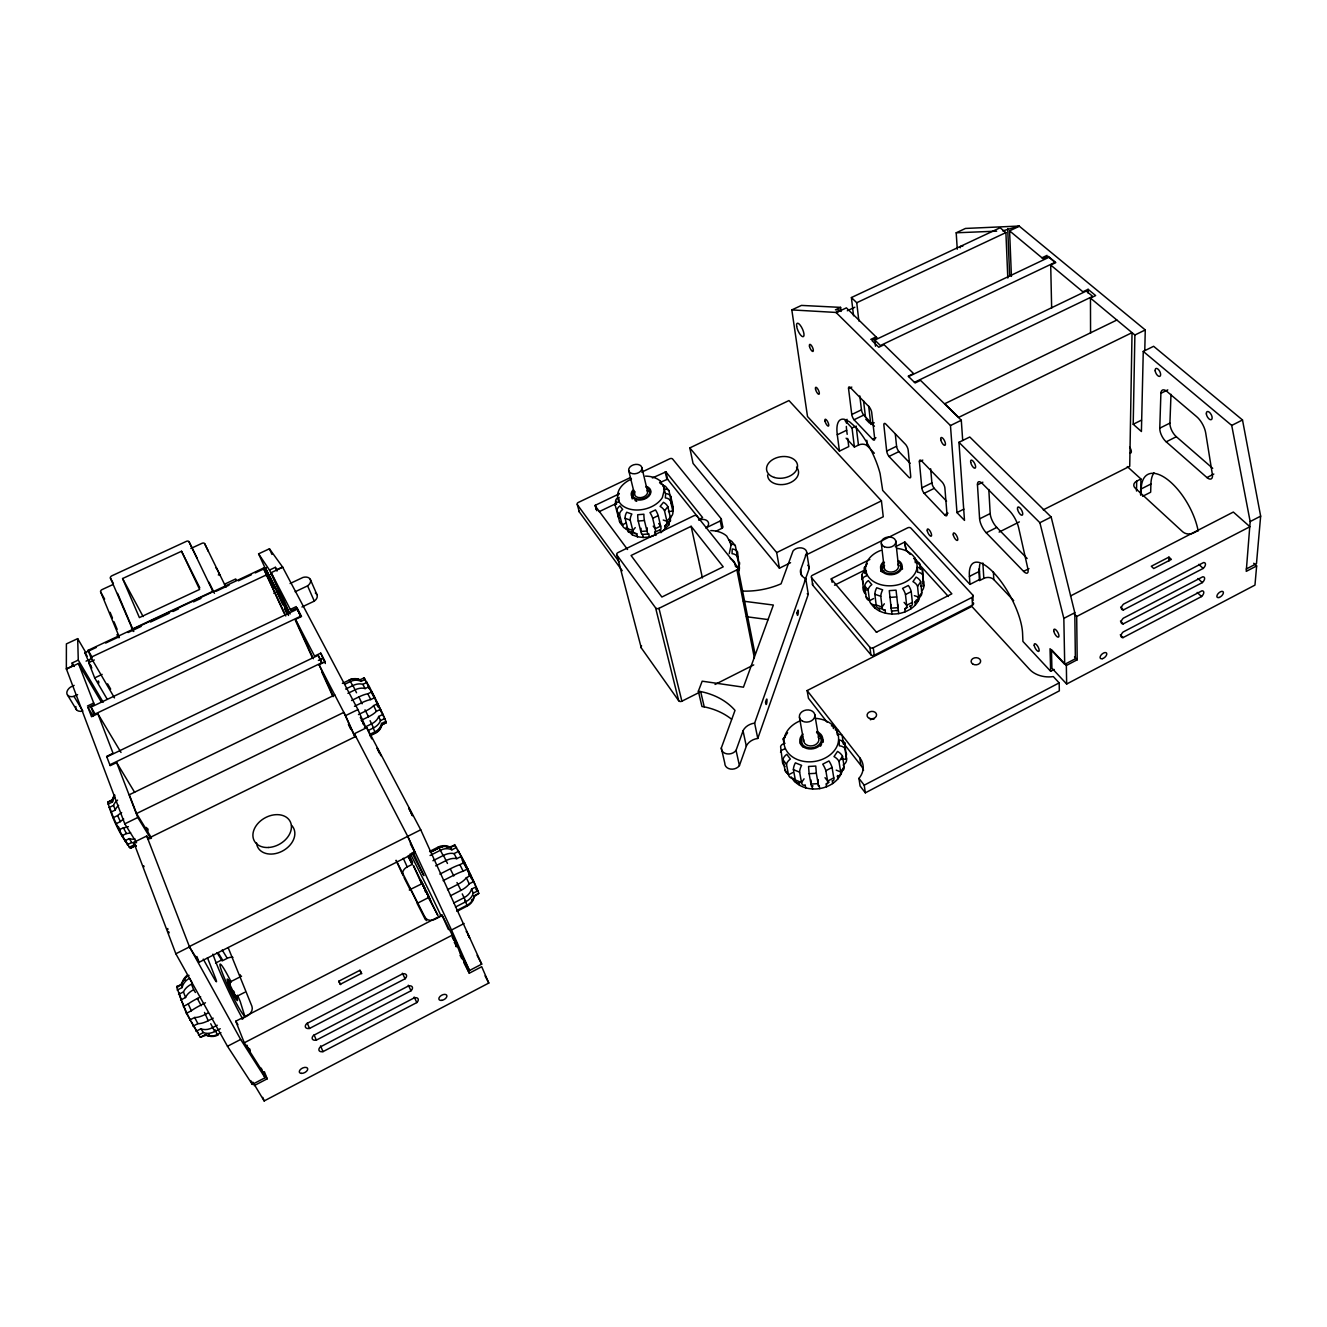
<?xml version="1.0" encoding="UTF-8"?>
<svg xmlns="http://www.w3.org/2000/svg" width="1327" height="1327" viewBox="0 0 1327 1327"><rect width="100%" height="100%" fill="white"/><g stroke="black" fill="none" stroke-linecap="round" stroke-linejoin="round"><path stroke-width="1.5" d="M136.581 842.745L124.788 823.835L66.35 668.825L66.4 643.894L77.679 638.635L86.039 652.95M785.103 766.508A12.673 7.68 1.1 0 1 782.548 762.693L780.608 746.67A6.834 4.18 1.2 0 1 785.053 743.286M596.088 509.452L595.242 505.322L619.261 493.81M1246.252 569.018L1256.47 563.676L1260.65 516.137L1242.503 419.979L1153.627 346.297L1143.26 351.406L1141.419 431.507L1133.208 424.258L1134.884 335.018L1090.462 298.094L1095.654 295.573L1088.09 289.319L1082.898 291.807L1050.702 265.035L1055.811 262.613L1048.313 256.41L1043.221 258.831L1009.582 230.848L1019.368 226.254M1136.493 491.023L1136.692 481.154L1140.938 478.997L1127.286 466.573M1140.573 494.822L1140.938 478.997M1141.071 495.071L1141.22 488.933L1150.907 484.007A46.146 21.016 60.8 0 1 1153.959 472.76M1144.786 350.245L1145.267 329.942L1019.119 226.054L965.475 228.443L956.203 232.789L957.265 249.194M1150.907 484.007L1150.675 492.217L1142.63 496.298M736.303 567.293L739.338 567.06L737.265 556.494A6.22 4.246 2 0 0 732.056 553.691L732.222 548.996A6.204 4.263 1.9 0 1 737.414 551.8L739.338 567.06A11.479 7.813 2.1 0 1 738.509 571.191M737.265 556.494L737.414 551.8M1213.823 474.038L1206.94 477.554L1166.201 441.825A10.749 5.043 61.9 0 1 1159.765 428.19L1160.893 393.306L1167.777 389.889M241.564 976.158L228.907 982.61L235.758 996.925L235.111 994.47M1212.712 468.331L1176.336 436.716A10.732 5.109 61.9 0 1 1169.916 423.097L1170.995 394.335M1168.788 561.172L1168.954 557.124L1151.305 566.247L1153.71 568.537L1171.376 559.397L1168.954 557.124M656.202 534.997L655.405 535.378L654.675 532.326A11.08 2.355 64.2 0 0 655.19 528.76L652.702 518.293A6.005 1.294 64.3 0 0 649.965 512.587L655.488 509.916A6.005 1.31 64.3 0 1 658.225 515.622L660.68 526.106A11.08 2.389 64.2 0 1 660.149 529.672L660.863 532.741L668.708 525.177L670.865 516.385M668.46 511.542L672.822 511.194L670.45 500.694A5.971 4.213 3.9 0 0 665.341 497.924L665.656 493.528A5.971 4.213 3.9 0 1 670.732 496.298L673.104 506.798L672.822 511.194A11.047 7.746 4 0 1 669.87 517.712L670.583 520.781M670.45 500.694L670.732 496.298M647.194 527.798L646.946 530.999A11.08 1.758 85.5 0 0 648.687 533.952L649.417 537.004L653.415 535.926M641.057 528.295L640.808 531.48A11.08 1.791 85.4 0 0 642.567 534.433L643.313 537.485L649.417 537.004M1143.26 351.406L1231.721 425.42L1250.167 521.561L1246.235 571.373L1256.652 565.932L1253.7 563.262M1256.652 565.932L1254.96 585.107L1066.659 684.019L1051.913 668.178L1051.432 649.633L1066.344 665.49L1066.659 684.019M619.029 498.836L618.764 501.755A5.955 4.18 5.2 0 0 615.214 505.222L619.493 521.295A11.014 7.597 -37.2 0 0 621.899 524.58M615.214 505.222L615.628 500.843A5.938 4.18 5.2 0 1 619.178 497.376M898.329 610.453L896.057 590.167L889.272 590.648L891.495 611.1L898.329 610.453L898.678 613.605C888.808 615.114 877.263 612.692 871.292 603.984M742.556 591.079A64.824 46.18 -10.6 0 0 781.072 583.814L793.015 551.02A7.415 5.325 -9.2 0 1 801.309 547.902A7.415 5.325 -9.2 0 1 806.75 552.646L800.546 570.129A12.789 9.256 -8.7 0 0 805.771 578.655L808.292 594.33L757.783 738.442A13.535 10.649 -10.8 0 0 746.487 745.724L739.421 765.579A7.945 6.287 -12 0 1 730.447 769.063A7.945 6.287 -12 0 1 724.807 763.224L721.307 748.013L735.009 710.393A70.431 55.004 -14.3 0 0 700.656 691.566L698.35 691.218L702.182 681.182L743.452 687.187L773.359 605.046L743.286 601.164M200.344 1037.266L205.237 1034.745A13.867 13.088 -51.8 0 0 217.23 1034.529L218.258 1034.944A13.817 13.038 -51.8 0 1 206.315 1035.16L200.344 1037.266L186.394 1013.314L176.673 987.222L181.899 983.572A13.768 12.988 -48.7 0 1 187.654 974.963M898.678 613.605C908.132 611.913 918.184 605.925 919.943 595.773M791.108 776.892C802.702 796.615 838.282 791.124 842.894 768.549M804.544 581.657L809.254 568.371L806.75 552.646M757.783 738.442L754.632 723.115L805.771 578.655M739.421 765.579L736.054 750.352L743.203 730.431A13.652 10.682 -10.9 0 1 754.632 723.115M729.269 553.624L731.277 544.236L726.715 536.075A24.848 17.699 -12 0 0 710.808 530.568M837.669 779.281L837.685 775.499M836.192 770.124L840.654 771.916L838.996 761.499A6.967 3.367 34.5 0 0 834.003 756.589L837.536 751.414A6.95 3.384 34.5 0 1 842.512 756.324L844.138 766.757L840.654 771.916A12.839 6.171 34.5 0 1 837.188 776.229M838.996 761.499L842.512 756.324M804.062 778.833L801.525 782.532L795.354 779.977L793.397 769.627A6.884 2.637 -68.3 0 1 795.387 762.843L801.608 765.364A6.9 2.621 -68.3 0 0 799.617 772.165L801.525 782.532A12.723 4.794 -68.3 0 0 805.174 784.904L805.721 787.939M915.348 605.145L915.033 601.994L916.592 599.738M914.386 595.657L918.632 597.117L917.554 586.335A6.486 3.699 34 0 0 912.959 581.641L916.111 577.112A6.486 3.699 34 0 1 920.722 581.79L921.767 592.605L918.632 597.117A11.976 6.768 34 0 1 915.033 601.994M917.554 586.335L920.722 581.79M884.346 603.785L882.057 607.036L876.152 604.946L874.825 594.231A6.419 2.422 -70.5 0 1 876.732 587.778L882.671 589.835A6.436 2.405 -70.5 0 0 880.763 596.287L882.057 607.036A11.877 4.412 -70.5 0 0 885.092 610.105L885.474 613.24M784.174 744.298L783.179 739.106L786.745 734.047M865.204 566.612L867.327 563.66M663.251 520.035L666.934 521.312L664.512 510.829A5.988 3.201 39.3 0 0 660.083 506.416L663.45 502.319A5.988 3.201 39.3 0 1 667.863 506.715L670.268 517.215L666.934 521.312A11.064 5.855 39.3 0 1 664.694 526.189L665.408 529.257M664.694 526.189L668.012 522.108A11.047 5.872 39.3 0 0 670.268 517.215M664.512 510.829L667.863 506.715M635.235 527.615L632.83 530.535L627.721 528.727L625.083 518.293A5.988 2.969 -70.7 0 1 626.726 512.255L631.868 514.047A6.005 2.953 -70.7 0 0 630.209 520.101L632.83 530.535A11.08 5.424 -70.6 0 0 636.761 533.736L637.524 536.788L643.313 537.485M113.392 797.792A12.457 11.661 -34.9 0 0 112.812 799.584L107.769 802.172C112.248 818.577 119.878 834.948 130.394 848.301L133.861 846.261M167.766 928.535L167.882 929.68M1059.162 682.891L1059.344 690.853L865.337 792.833L864.225 785.186L1059.162 682.891L1053.323 676.588A23.372 17.45 -0.1 0 1 1029.57 669.355L971.828 606.439L807.131 690.571L808.458 698.284L827.185 722.27M252.793 1082.036L264.156 1100.946L488.8 983.042L481.718 966.703L469.294 973.205L463.704 962.34M825.012 777.688L827.617 781.105L825.858 770.705A6.967 1.626 62.1 0 0 822.74 764.186L828.96 760.952A6.967 1.642 62.1 0 1 832.079 767.47L833.787 777.871L827.617 781.105A12.839 2.969 62.1 0 1 826.058 783.776L826.572 786.811M826.937 783.312L829.126 782.167M465.86 965.426L459.424 950.961L469.509 970.518L481.701 964.148L420.725 829.79L366.75 727.627L354.375 733.715L356.051 737.447M148.856 839.493L146.716 836.01L133.728 842.396L175.844 953.781L227.481 1046.273L252.296 1084.408L265.068 1077.74L261.27 1068.185M254.203 1085.619L267.208 1078.818L264.372 1071.702M323.008 1051.631L416.827 1002.565A5.424 3.069 -28.2 0 0 418.105 998.883A5.424 3.069 -28.2 0 0 414.455 997.755L320.288 1046.937A5.524 3.085 -26.5 0 0 319.127 1050.602A5.524 3.085 -26.5 0 0 323.008 1051.631L320.553 1045.908M979.84 564.141A47.075 16.77 61.7 0 0 979.475 571.307L980.006 579.285L969.971 584.394L969.407 576.416A47.125 16.505 61.7 0 1 994.205 573.231A47.125 16.505 61.7 0 1 1022.586 633.427L1022.918 641.422L1050.652 671.28L1054.136 669.455M1050.652 671.28L1050.039 648.737L1064.702 664.329L1075.368 658.756L1074.804 612.709L1051.166 517.016L969.772 436.998L958.957 442.306L964.497 520.4L956.966 512.587L950.464 425.552L836.01 312.442L791.821 309.904L807.513 416.529L839.46 451.097L848.766 446.585L847.704 438.408M1066.344 665.49L1077.192 659.801L1076.695 616.474L1073.908 613.605M1123.057 637.607L1201.549 596.536A4.976 2.554 -43.1 0 0 1203.771 592.605A4.976 2.554 -43.1 0 0 1201.88 590.847L1123.14 632A4.976 2.621 -42 0 0 1120.983 635.915A4.976 2.621 -42 0 0 1123.057 637.607L1120.27 634.804M1123.471 609.906L1203.191 568.437A5.059 2.621 -43.5 0 0 1205.463 564.406A5.059 2.621 -43.5 0 0 1203.539 562.565L1123.554 604.117A5.059 2.687 -42.4 0 0 1121.365 608.131A5.059 2.687 -42.4 0 0 1123.471 609.906L1120.635 607.086M825.858 770.705L832.079 767.47M316.324 1040.136L411.022 990.771A5.474 3.118 -28.1 0 0 412.299 987.039A5.474 3.118 -28.1 0 0 408.6 985.895L313.554 1035.375A5.573 3.152 -26.3 0 0 312.392 1039.074A5.573 3.152 -26.3 0 0 316.324 1040.136L314.084 1034.878M1123.256 623.872L1202.362 582.586A5.009 2.588 -43.3 0 0 1204.617 578.622A5.009 2.588 -43.3 0 0 1202.693 576.814L1123.339 618.183A5.026 2.654 -42.2 0 0 1121.182 622.131A5.026 2.654 -42.2 0 0 1123.256 623.872L1120.452 621.053M1076.695 616.474L1249.918 526.719L1233.33 512.056L1070.507 595.972M792.882 772.53L788.503 774.802L784.987 770.058L782.98 759.707A6.834 3.948 -36.5 0 1 786.811 754.333L790.345 759.077A6.851 3.948 -36.5 0 0 786.513 764.452L788.503 774.802A12.656 7.249 -36.5 0 0 794.027 778.601L794.608 781.636M309.523 1028.442L405.1 978.779A5.507 3.168 -28 0 0 406.394 974.997A5.507 3.168 -28 0 0 402.662 973.802L306.719 1023.598A5.623 3.201 -26.2 0 0 305.558 1027.363A5.623 3.201 -26.2 0 0 309.523 1028.442L307.283 1023.183M359.965 970.286L361.408 973.388L340.193 984.335L338.783 981.217L359.965 970.286L361.757 973.703M469.509 970.518L451.512 930.011L464.085 923.509M227.481 1046.273L240.668 1039.456L265.068 1077.74M1250.167 521.561L1260.65 516.137M244.268 1042.79L452.325 935.104L441.957 915.049L235.775 1021.209L244.268 1042.79L267.208 1078.818M1064.702 664.329L1063.839 618.382L1074.804 612.709M453.701 903.023L464.218 897.599A13.071 10.4 -25.7 0 0 471.566 889.123L476.227 886.735L464.566 862.301L455.028 845.183L449.737 846.925A12.971 12.739 -40.5 0 0 438.242 847.057L429.583 851.453M195.948 1031.328L200.891 1028.79A13.9 10.583 -36.1 0 0 212.27 1027.778L217.263 1025.224M455.46 907.054L465.943 901.647A13.038 10.384 -25.7 0 0 473.275 893.171L477.902 890.799L476.227 886.735M198.469 1035.11L203.396 1032.572A13.867 10.583 -36.2 0 0 214.742 1031.56L220.265 1028.724M456.787 910.504L467.237 905.114A13.054 12.839 -50.9 0 0 474.187 895.742L478.798 893.353L477.902 890.799M456.919 911.35L467.336 905.993A13.005 12.806 -51.2 0 0 474.253 896.637L478.798 893.353M241.547 1018.887L246.938 1016.117A8.377 6.453 -35.3 0 0 251.898 1006.248L228.144 947.561M440.166 916.609L435.007 919.263A7.995 6.37 -27.4 0 1 424.988 917.239L396.076 860.278L402.297 873.979M220.896 1032.638L217.23 1034.529L215.024 1029.702M1197.75 530.767L1193.404 533.006A7.547 5.208 1.7 0 1 1182.805 531.878L1135.182 488.104A7.299 4.976 -0.1 0 1 1136.692 481.154M186.394 1013.314L191.353 1010.776A13.867 1.709 -26.4 0 1 200.443 1005.335L205.453 1002.781M447.498 889.671L458.064 884.246A13.104 5.026 -26.3 0 0 466.324 877.728L471.002 875.339M189.695 1020.032L194.638 1017.494A13.9 5.142 -29.7 0 0 204.972 1014.558L208.306 1012.849M417.955 902.99L428.986 897.334L422.285 883.566L409.28 889.969M235.758 996.925L244.798 992.281M450.4 895.808L460.95 890.384A13.088 5.059 -26.3 0 0 469.211 883.848L473.872 881.46M192.962 1026.186L197.905 1023.648A13.884 5.175 -29.7 0 0 208.223 1020.728L213.216 1018.157M435.654 865.867L446.204 860.493A13.088 7.945 -29.3 0 1 456.787 858.685L461.448 856.313M180.605 1000.044L185.548 997.522A13.834 8.144 -23.8 0 1 193.609 989.726L191.486 984.153A13.784 8.144 -23.8 0 0 183.458 991.933L178.515 994.454M811.56 577.693L869.915 647.311A2.438 1.841 -6.4 0 0 873.266 647.758L971.978 597.432A2.438 1.775 -3.5 0 0 972.674 594.944L910.936 528.163A2.322 1.642 -5.9 0 0 907.734 527.798L812.389 575.304A2.339 1.692 -8.7 0 0 811.56 577.693L812.738 585.19L870.894 654.808A2.438 1.841 -6.4 0 0 874.228 655.256L972.525 605.062A2.422 1.775 -3.4 0 0 973.371 602.79M982.859 482.199L977.468 484.869L979.608 518.857A10.981 4.014 62.5 0 0 986.21 532.757L1023.598 571.39L1028.989 568.636M439.867 874.128L450.434 868.737A13.088 1.725 -27.4 0 1 459.905 864.69L464.566 862.301M200.659 996.809L197.325 998.518A13.867 1.758 -26.4 0 0 188.235 1003.958L183.292 1006.48M443.118 880.664L453.701 875.256A13.104 1.675 -27.4 0 1 463.156 871.176L467.817 868.803M905.097 611.863L904.765 608.711L907.618 607.268M909.642 606.24L910.455 605.825A11.91 3.732 62.5 0 0 912.362 602.392L911.251 591.61A6.453 2.04 62.5 0 0 908.332 585.489L902.559 588.408A6.469 2.024 62.6 0 1 905.478 594.529L906.64 605.294A11.926 3.699 62.5 0 1 904.765 608.711M969.407 576.416L979.475 571.307M431.54 851.635L438.457 848.119L438.242 847.057M430.412 852.316L439.121 847.887A13.005 11.943 -36.4 0 1 450.417 847.538L455.028 845.183M215.571 963.087L222.355 959.637L218.142 952.769M232.955 957.414A8.012 6.071 -33.9 0 0 227.282 958.31L222.14 960.914L217.031 952.637M402.628 874.211A7.663 5.988 -26.7 0 1 407.223 866.913L412.166 864.408L408.252 855.749M430.064 855.5L440.547 850.176A13.054 11.976 -36.5 0 1 451.893 849.811L456.521 847.455M176.673 987.222L181.567 984.734A13.685 12.275 -23.7 0 1 189.048 975.395M1013.695 600.633L993.823 579.6A7.216 5.242 -3.1 0 0 983.821 578.406L979.475 580.629L978.729 569.067M177.188 990.075L182.098 987.57A13.734 12.325 -23.8 0 1 189.612 978.215L191.917 982.577M432.95 860.742L443.483 855.401A13.054 7.945 -29.3 0 1 454.066 853.609L458.711 851.254M1231.721 425.42L1242.503 419.979M958.957 442.306L1039.887 522.722L1051.166 517.016M905.478 594.529L911.251 591.61M412.581 853.875L409.313 855.533L412.548 862.716L408.816 855.484M420.725 829.79L189.23 946.615L199.116 962.257L415.052 852.813L407.721 836.358L354.375 733.715M912.362 602.392L906.64 605.294L904.085 602.392M1166.201 441.825L1176.336 436.716M986.21 532.757L996.776 527.433L1027.148 558.501M999.115 532.094L1019.352 521.893M1043.271 509.85L1129.725 466.275L1132.031 332.662L958.691 417.375L944.741 403.74L1116.853 320.039M869.052 600.451A11.877 7.182 -40.1 0 0 869.633 600.633L873.581 598.577M175.844 953.781L189.496 946.897L146.716 836.01M754.914 653.431L737.895 567.293L697.023 516.186A2.438 1.709 -12.3 0 0 693.756 515.821L618 552.579A2.455 1.742 -14.6 0 0 616.906 555.084L641.273 647.891L678.694 700.722A2.405 1.841 -13.7 0 0 681.896 701.203L700.308 691.898M715.054 684.45L753.736 664.91M1159.765 428.19L1169.916 423.097M979.608 518.857L990.191 513.549L988.814 489.53M944.625 514.843A4.794 1.675 63 0 0 946.781 515.573L946.897 515.34A4.794 1.675 63 0 0 946.997 514.262L944.89 488.104A4.893 1.742 63.2 0 0 944.542 486.412L944.326 485.782A4.893 1.742 63.2 0 0 942.336 482.298L921.286 460.618A4.827 1.692 63.6 0 0 919.395 461.779L921.801 487.872A4.844 1.675 63.3 0 0 924.156 493.345L944.625 514.843L948.025 513.151M1133.208 424.258L1141.485 420.128M956.966 512.587L963.866 509.137M869.832 559.496L831.1 578.854L876.434 632.199L951.841 593.832L904.914 541.963L895.327 546.757M834.517 585.207L865.337 569.781M924.156 493.345L934.225 488.369L946.566 501.208M805.389 555.333L883.251 516.75L881.427 500.86L788.968 400.555L689.808 447.912L693.059 463.405L779.43 568.205L790.56 562.698M616.906 555.084L655.604 607.882A2.538 1.841 -13.8 0 0 658.972 608.33L736.9 569.864A2.521 1.808 -11.2 0 0 737.895 567.293M779.43 568.205L776.693 552.579L881.427 500.86M921.801 487.872L931.886 482.895L930.658 468.813M364.444 727.345L371.726 723.779A11.96 8.675 -23.9 0 0 378.676 716.48L382.972 714.374L364.029 677.782L364.461 679.324M127.243 844.735L131.755 842.529A12.557 8.841 -31.3 0 0 134.923 843.109M368.077 730.58L373.534 727.893A11.926 8.675 -24 0 0 380.467 720.611L384.747 718.504L382.972 714.374M129.167 847.289L133.662 845.083A12.524 11.744 -37.1 0 0 136.266 845.996M369.669 734.445L375.077 731.791A11.91 11.495 -21.1 0 0 381.579 723.464L385.842 721.374L384.747 718.504M147.596 838.697L355.785 736.435M381.562 724.708L386.207 722.767L385.842 721.374M130.394 848.301L134.89 846.095A12.474 11.711 -37.2 0 0 135.719 846.477M370.084 735.822L375.475 733.151A11.86 11.462 -21.2 0 0 381.944 724.857L386.207 722.767M919.395 461.779L922.796 460.104M371.394 734.677L374.977 732.919A11.86 11.18 -32.7 0 0 376.569 731.99M886.685 451.097L883.865 425.104A4.711 1.626 64.1 0 1 885.59 423.86L905.661 444.528A4.777 1.659 63.8 0 1 908.182 450.201L910.72 476.277A4.678 1.609 63.6 0 1 908.547 476.974L888.99 456.455A4.727 1.609 63.9 0 1 886.685 451.097L896.571 446.27L895.327 434.261M354.873 736.369L345.534 715.635L357.942 709.58L282.551 566.977L269.431 548.781L258.599 553.84L273.229 585.771M124.788 823.835L137.776 817.498L150.747 838.664M118.866 829.989L123.394 827.766A12.623 3.517 -27.6 0 0 128.371 826.621M358.472 714.556L365.788 710.973A11.976 3.45 -25.4 0 0 373.633 705.582L377.946 703.476M1134.884 335.018L1145.267 329.942M950.464 425.552L961.295 420.244L920.523 380.368L915.116 382.972L908.199 376.188L913.59 373.584L884.081 344.721L878.773 347.243L871.939 340.525L877.213 338.02L846.394 307.864L836.226 312.658M888.99 456.455L898.877 451.628L910.106 463.289M121.902 835.778L126.447 833.555A12.606 3.55 -27.6 0 0 130.593 832.709M361.209 720.329L368.508 716.762A11.96 3.483 -25.4 0 0 376.354 711.355L380.65 709.248M124.755 840.82L129.283 838.598A12.59 8.858 -31.2 0 0 135.105 838.996M110.755 812.24L115.283 810.034A12.59 8.294 -21.5 0 1 118.617 805.356M347.923 693.324L355.221 689.775A11.96 8.128 -28 0 1 365.141 688.597L369.437 686.507M351.572 700.49L358.887 696.924A11.96 2.737 -26.5 0 1 367.828 693.789L372.124 691.699M707.274 527.267L720.262 520.947A2.239 1.576 -11.6 0 0 721.158 518.708L672.64 459.042A2.156 1.46 -12.7 0 0 669.787 458.76L641.77 472.13M113.077 817.78L117.622 815.574A12.606 2.787 -24.8 0 1 121.669 812.572M354.475 706.312L361.79 702.746A11.976 2.687 -26.5 0 1 370.731 699.594L375.027 697.488M115.847 823.835L120.392 821.629A12.623 2.754 -24.9 0 1 123.726 819.074M334.786 694.95L129.316 794.757L136.565 813.534L343.842 712.367L354.856 736.784M716.232 531.082L721.772 528.378A2.223 1.576 -11.5 0 0 722.668 526.139L721.158 518.708M874.211 422.782L870.794 424.441L868.687 406.178M342.383 683.405L349.615 679.905A11.877 11.263 -31.5 0 1 360.081 679.839L361.143 681.381L365.406 679.291M654.675 532.326L660.149 529.672M345.186 684.068L350.627 681.431A11.91 11.296 -31.6 0 1 361.143 681.381M107.769 802.172L112.281 799.982A12.49 11.528 -16.3 0 1 114.653 795.039M349.714 681.448L349.233 679.905A11.86 11.396 -19.2 0 1 359.783 679.855L364.344 677.765M108.001 804.162L112.513 801.972A12.524 11.561 -16.4 0 1 114.902 796.996M345.667 689.061L352.949 685.528A11.926 8.128 -27.9 0 1 362.852 684.35L367.148 682.277M698.616 519.802L702.58 517.547L665.938 471.865L652.353 477.952M109.013 807.579L113.541 805.389A12.557 8.294 -21.5 0 1 117.572 800.131M691.135 526.305L631.071 555.499L661.874 597.034L723.215 566.828L691.135 526.305L702.414 577.942M846.112 438.192L854.406 447.05L858.469 445.076A6.585 4.479 -7.6 0 1 867.46 445.955L874.36 453.253M872.668 439.32A4.562 1.526 64.1 0 0 874.543 439.834L874.642 439.585A4.562 1.526 64.1 0 0 874.675 438.507L871.723 412.564A4.661 1.592 64.4 0 0 871.341 410.922L871.126 410.325A4.661 1.592 64.4 0 0 869.251 407.007L850.126 387.335A4.611 1.543 64.7 0 0 848.55 388.662L851.768 414.505A4.628 1.526 64.4 0 0 854.041 419.763L872.668 439.32L875.936 437.728M626.095 523.004L622.197 524.895L619.493 521.295M851.768 414.505L861.455 409.827L859.796 395.894M854.041 419.763L863.711 415.086L874.427 426.216M652.702 518.293L658.225 515.622M839.46 451.097L837.287 434.775L846.659 430.23A42.812 14.116 64 0 1 846.344 426.415M854.406 447.05L852.034 428.007L854.77 426.68M333.459 696.526L319.061 664.727L325.231 661.742L320.719 653.133L314.565 656.085L295.473 619.377L301.511 616.491L297.049 607.998L291.044 610.851L271.172 572.65L282.684 567.243M106.84 756.904L318.181 655.306L321.997 662.604L109.842 764.8M319.757 659.353L322.992 658.209L318.397 660.415M908.597 376.569L1086.282 291.061L1092.685 296.369L914.452 382.325M134.657 792.352L116.643 762.577L110.174 765.696L106.624 756.373L113.06 753.272L97.833 713.727L91.53 716.729L88.03 707.54L94.3 704.571L78.475 663.467L66.466 669.107M848.55 388.662L851.818 387.086M599.14 511.675L615.612 503.779M659.552 482.696L667.564 479.213L700.308 520.151M630.574 477.488L578.307 502.452A2.173 1.493 -15.4 0 0 577.295 504.608L579.302 511.907L622.214 570.726M290.298 609.441L296.303 606.588M87.449 706.014L93.719 703.045M91.032 707.109L297.298 609.176L300.93 616.11L93.902 714.59L91.032 707.109L95.279 714.175M301.959 606.986L314.3 601.131A7.299 4.96 -23 0 0 315.312 593.02M1041.977 257.786L1047.069 255.381M870.794 339.397L876.069 336.892M874.825 340.077L1048.977 257.289L1055.081 262.331L880.398 345.534L874.825 340.077L875.488 346.214M74.163 685.379L70.497 687.121A7.746 5.059 -28.8 0 0 67.03 694.187A7.746 5.059 -28.8 0 0 73.947 696.343L77.596 694.618M295.141 591.759L307.582 585.87A7.365 4.96 -22.9 0 0 310.269 579.302A7.365 4.96 -22.9 0 0 303.037 577.411L290.099 583.515M107.238 699.279L94.681 677.898L88.71 662.604L94.317 659.967M1002.731 230.915L1019.119 226.054M836.01 312.442L841.202 310.319M1005.899 232.59L1000.11 227.763L851.403 297.547L856.744 302.722L1005.899 232.59L1007.807 278.006M847.323 310.767L854.804 307.25M94.681 677.898L102.146 674.381M273.843 593.335L277.575 591.577L288.506 615.463M224.462 584.228L235.708 578.954L236.372 580.314M114.487 697.902L90.85 657.346L88.08 650.313L263.41 568.122L285.769 615.977M85.094 652.702L96.307 647.443M105.662 643.064L118.75 636.927M128.089 632.531L141.176 626.41M150.532 622.015L169.226 613.256M172.958 611.498L178.564 608.877M193.526 601.861L200.991 598.361M215.953 591.344L229.04 585.207M238.379 580.828L251.466 574.691M255.215 572.932L266.428 567.674M258.599 553.84L269.481 570.079L275.319 567.326L277.061 569.897M72.338 666.336L72.189 662.953L78.276 660.1L77.679 638.635M276.912 569.631L282.551 566.977M66.35 668.825L72.239 666.054M90.85 657.346L266.81 574.707M86.089 661.145L91.663 658.524M266.428 576.416L270.144 574.674M841.102 311.43L840.605 307.383L835.446 309.805L840.986 310.103M791.821 309.904L801.458 305.409L840.605 307.383M181.534 551.252L199.597 589.437L139.401 617.602L122.582 578.539L181.534 551.252L199.796 587.811M113.243 584.411L102.146 589.553A2.322 1.476 -26.4 0 0 100.62 591.892L119.38 637.209M190.872 548.466L201.969 543.324A2.272 1.46 -24.1 0 1 204.657 543.672L225.955 587.231M876.882 631.967L876.119 631.834M883.682 570.726L881.31 571.124L883.649 570.411M638.221 521.03L644.408 520.532L646.946 530.999L640.808 531.48L638.221 521.03A6.005 0.979 85.4 0 1 637.723 514.727L643.894 514.229A6.005 0.962 85.4 0 0 644.408 520.532M642.567 534.433L648.687 533.952M866.647 590.051L863.495 590.283L861.953 574.674A6.419 4.329 -1.7 0 1 865.751 571.273M920.59 586.152L923.791 585.92L922.464 570.212A6.469 4.346 -3 0 0 917.339 567.342L917.604 572.236A6.486 4.346 -2.9 0 1 922.746 575.122L923.791 585.92A11.976 7.979 -2.7 0 1 921.502 591.212M889.787 597.415L896.588 596.934M841.451 759.376L846.543 759.077L844.818 742.954A6.884 4.213 0.1 0 0 839.228 740.118L839.327 745.807A6.9 4.197 0.1 0 1 844.934 748.627L846.543 759.077A12.739 7.713 0.3 0 1 843.126 765.082M816.337 773.293L815.773 766.061L808.558 766.475L809.122 773.691L816.337 773.293L818.145 783.66A12.789 1.012 86.2 0 0 819.174 785.634L819.704 788.669M809.122 773.691L810.979 784.058A12.789 1.062 86.2 0 0 812.041 786.032L813.069 785.966M818.145 785.7L819.174 785.634M956.203 232.789L996.66 231.163M746.371 616.707L768.233 619.593M731.542 719.201A69.784 54.888 -14.2 0 0 704.239 706.86L701.95 706.511L698.35 691.218M874.825 594.231L880.763 596.287M625.083 518.293L630.209 520.101M880.05 608.33L882.156 609.06M884.246 609.806L885.092 610.105M627.721 528.727A11.064 5.441 -70.6 0 0 631.669 531.928L636.761 533.736M625.73 528.594L632.432 534.98L637.524 536.788M205.237 1034.745L206.166 1035.093M793.397 769.627L799.617 772.165M795.354 779.977A12.689 4.827 -68.3 0 0 799.036 782.383L799.916 782.731M201.24 1005.717L197.325 998.518L198.121 998.916M228.907 982.61L230.284 984.385M177.022 986.044L178.2 986.641M898.528 560.624L900.369 562.067A10.848 7.846 -6.2 0 1 898.014 572.7A10.848 7.846 -6.2 0 1 883.434 572.634A10.848 7.846 -6.2 0 1 883.284 562.018M133.662 845.083L134.89 846.095M1198.795 564.357L1203.191 568.437M1197.999 578.506L1202.362 582.586M1197.219 592.439L1201.549 596.536M906.026 549.909L904.632 542.129L906.026 549.909L910.123 554.421M865.718 419.15L869.533 423.114M665.889 471.831L667.597 479.263M1074.472 656.931L1077.192 659.801M845.05 420.642L852.034 428.007M969.971 584.394L882.687 490.409L880.1 473.623A42.862 13.9 64 0 0 855.334 426.929L849.662 421.886L844.702 419.398A42.862 13.9 64 0 0 837.287 434.775M880.796 550.406A25.926 18.727 -6.2 0 0 873.747 581.641A25.926 18.727 -6.2 0 0 915.63 572.252C918.782 565.965 916.642 558.285 911.251 553.956A25.926 18.727 -6.2 0 0 897.185 548.399M920.241 569.366L919.711 563.958L916.111 560.011A6.419 3.865 -41.1 0 0 913.639 558.551M916.957 561.918L948.357 596.47M868.14 589.901A6.436 3.898 -40.2 0 1 871.839 584.626L868.339 580.612A6.419 3.915 -40.2 0 0 864.657 585.87L868.14 589.901L869.517 600.617A11.893 7.166 -40.1 0 0 874.377 604.863L874.758 607.998M864.657 585.87L866.05 596.586L869.517 600.617M689.808 447.912L776.693 552.579M737.513 558.302A11.429 7.448 -38.4 0 0 737.43 556.378L735.357 545.795L732.305 542.03A6.171 4.047 -38.6 0 0 729.137 540.57M428.986 897.334L422.152 883.4M671.412 503.762A11.014 7.547 -38.1 0 0 671.329 501.191L668.957 490.691L666.154 487.175A5.938 4.097 -38.4 0 0 663.002 485.682M645.453 476.128A23.919 16.438 -13.7 0 1 660.481 481.187L664.578 488.8L662.355 497.608A23.919 16.438 -13.7 0 1 624.221 506.831A23.919 16.438 -13.7 0 1 631.503 479.03M807.131 690.571L859.763 757.75L860.891 765.43A23.388 18.678 -7.1 0 1 863.545 770.274M814.745 718.305A27.552 21.647 -8.5 0 1 832.908 725.405C838.631 730.845 840.29 739.62 836.79 746.719A27.552 21.647 -8.5 0 1 792.053 756.606A27.552 21.647 -8.5 0 1 800.811 720.578M842.164 741.445L860.891 765.43M859.763 757.75A23.488 18.694 -7.1 0 1 858.951 778.368L864.225 785.186M658.69 523.518L660.68 526.106L655.19 528.76L653.216 526.172M865.337 792.833L860.078 786.015L858.951 778.368M619.527 514.478L616.823 510.878A5.971 4.13 -37.2 0 1 619.958 505.886L622.662 509.468A5.971 4.13 -37.2 0 0 619.527 514.478L622.197 524.895A11.047 7.597 -37.2 0 0 627.638 529.141L628.417 532.193M196.147 1030.134L197.955 1032.522M626.294 527.333L627.638 529.141M595.11 505.786L627.538 549.494M782.98 759.707L786.513 764.452M577.295 504.608L619.095 561.769M831.365 579.153L832.162 582.354M85.625 653.564L84.779 652.552L89.373 663.168M148.077 830.768L146.152 827.385M462.26 860.344L464.599 864.375M349.615 679.905L352.567 685.528M200.891 1028.79L203.396 1032.572M365.008 709.796L368.508 716.762L367.745 715.568M214.742 1031.56L210.728 1023.731M193.609 989.726L195.417 992.496M450.417 847.538L451.893 849.811M235.775 1021.209L237.948 1024.676M369.669 688.282L368.458 686.59L369.022 688.547M439.121 847.887L442.604 854.538M133.728 842.396L135.901 845.863M129.283 838.598L131.755 842.529M456.986 882.521L460.95 890.384M90.219 664.661L90.916 665.806M136.565 813.534L151.51 837.967M250.057 1051.316L248 1047.434M67.577 695.132L76.518 709.796M222.206 950.016L227.282 958.31M73.947 696.343L82.855 711.023A7.68 5.059 -29 0 1 75.855 706.511M88.03 707.54L93.338 716.348M97.833 713.727L121.022 752.459M72.189 662.953L74.279 666.469M78.276 660.1L103.191 702.232M78.475 663.467L101.399 702.149M88.71 662.604L91.828 667.945M377.349 705.3L378.195 706.511L377.731 705.218M88.08 650.313L92.193 657.363M107.587 683.82L110.672 689.111M463.737 863.213L464.334 864.242M468.813 874.51L469.41 875.538M98.812 683.073L97.899 681.431M412.15 815.359C414.107 818.261 406.891 803.764 409.081 809.138M86.321 654.709L87.167 656.202M118.982 637.806L117.141 634.522L117.721 635.932M203.263 959.122L214.244 978.696A9.123 0.829 64.5 0 0 215.521 978.298L207.443 957.712M461.033 857.043L469.974 874.51M468.929 936.729L469.609 937.824L467.535 933.246M100.62 591.892L104.634 599.107M189.496 946.897L240.668 1039.456M197.209 558.319L189.031 541.748A2.306 1.476 -24.3 0 0 186.311 541.383L111.966 575.752A2.339 1.476 -26 0 0 110.423 578.108L133.397 631.304M110.423 578.108L113.409 583.565M372.091 693.474L372.92 695.016M377.25 705.45L378.095 706.976M338.783 981.217L340.624 984.617M362.852 684.35L365.141 688.597M454.066 853.609L456.787 858.685M122.582 578.539L143.134 616.574M360.297 717.36L361.176 719.018M352.949 685.528L356.532 692.777M443.483 855.401L447.464 863.446M370.084 720.694L373.534 727.893M462.26 893.9L465.943 901.647M363.067 723.514L363.897 724.99L362.735 722.236M194.638 1017.494L197.905 1023.648M208.223 1020.728L204.524 1012.435M477.073 955.291L481.701 964.148M452.739 937.625L452.258 936.746L452.59 937.575M428.555 896.986L430.628 900.768L426.398 891.379M123.394 827.766L126.447 833.555M485.052 975.859L488.8 983.042M465.097 865.635L465.943 867.277M373.468 696.327L374.214 697.753M319.061 664.727L345.534 715.635M410.358 843.74L415.052 852.813M428.057 895.924C436.749 912.279 413.775 865.353 422.334 884.313M277.575 591.577L270.177 577.295L282.8 604.847M411.917 852.813L423.877 875.654L413.178 852.365M411.718 814.546L410.64 812.406M459.971 955.108L461.829 958.724M408.368 857.043L412.166 864.408M466.44 931.106L466.971 932.135M467.95 934.855L468.481 935.867M372.34 693.225L374.032 696.526M348.537 724.044L351.025 729.17M350.942 729.452L348.454 724.36M453.934 940.296L453.104 938.637M454.249 942.236L455.294 944.31M455.758 945.819L456.256 946.798M404.022 877.545L410.524 890.367M417.026 903.189L425.386 919.677M465.727 866.564L468.116 871.375M428.074 897.019L437.844 915.381L413.327 865.42L421.82 884.263M459.905 864.69L463.156 871.176M367.828 693.789L370.731 699.594M464.931 900.502L467.336 905.993M358.887 696.924L362.105 703.808M373.036 727.66L375.475 733.151M425.32 889.256L421.107 881.161L423.512 886.718M426.979 893.801L424.076 887.896M424.939 890.649L425.718 892.242M209.019 582.254L214.46 593.302M453.287 938.703L454.083 940.362M379.555 752.791L377.084 748.08L379.306 753.039M361.69 720.063L362.238 721.158M361.541 720.461L362.072 721.556M204.657 543.672L208.223 551.004A2.256 1.46 -24.1 0 0 207.626 550.489M414.157 997.041L416.827 1002.565M402.413 973.222L405.1 978.779M408.334 985.231L411.022 990.771M455.825 945.405L456.322 946.433M278.62 594.579C283.696 605.61 273.296 583.449 278.371 594.496M189.031 541.748L212.171 589.918A2.372 1.559 -24.7 0 1 210.694 592.323L134.226 628.169A2.422 1.576 -26.6 0 1 131.439 627.737M409.545 810.133L410.076 811.261M466.341 931.554L466.855 932.616M88.992 659.751L89.871 661.592M376.055 701.253L376.553 702.315M373.633 705.582L376.354 711.355M467.734 870.877L468.531 872.585M466.324 877.728L469.211 883.848M407.721 836.358L451.512 930.011M417.093 902.493L409.877 887.962L410.574 889.654M377.498 703.642L381.214 712.035M380.069 753.885L380.899 755.693M263.41 568.122L284.094 613.157M284.476 608.529L286.997 614.036M424.988 917.239L426.564 920.656M117.622 815.574L120.392 821.629M295.307 620.24L312.359 657.744M403.275 858.27L407.223 866.913M271.172 572.65L290.066 614.086M269.481 570.079L289.22 613.323M98.397 681L98.828 681.929M188.235 1003.958L191.353 1010.776M377.498 704.355L378.626 706.893M321.798 672.092L332.878 696.542M295.473 619.377L313.371 658.739M297.298 609.176L300.648 616.624M318.181 655.306L321.582 662.853M269.431 548.781L271.969 554.437M275.319 567.326L277.028 571.091M469.177 873.647L470.073 875.638M297.049 607.998L300.433 615.512M320.719 653.133L325.347 663.517M168.662 931.67L169.192 932.848M452.325 935.104L469.294 973.205M441.957 915.049L448.476 929.613M366.75 727.627L371.709 738.857M357.942 709.58L366.269 728.473M307.582 585.87L314.3 601.131M471.583 878.01L472.843 880.896M310.253 579.285L316.921 594.562M233.718 991.136L234.481 992.911M378.676 716.48L380.467 720.611M117.589 593.385L133.728 631.486M249.476 1048.546L250.289 1050.553M247.004 1045.195L247.469 1046.273M469.194 874.078L469.692 875.239M147.529 828.363L147.944 829.342M471.566 889.123L473.275 893.171M110.108 612.328L112.463 618M114.022 621.766L117.158 629.33M143.664 865.702L144.079 866.73M262.763 1097.379L264.156 1100.946M250.786 1080.576L252.296 1084.408M196.877 956.485L199.116 962.257M116.643 762.577L137.776 817.498M113.541 805.389L115.283 810.034M183.458 991.933L185.548 997.522M470.737 877.197L471.102 878.225M240.552 976.407L240.087 974.615M595.359 505.255L596.818 510.729M381.579 723.464L381.944 724.857M615.628 500.843L616.524 504.31M1039.887 522.722L1063.839 618.382M631.669 531.928L632.432 534.98M655.604 607.882L678.694 700.722M658.972 608.33L681.896 701.203M632.315 497.127L632.299 497.575M628.666 470.355L634.505 494.208M641.92 467.784A6.751 4.578 -13.7 0 1 632.531 473.673A6.751 4.578 -13.7 0 1 631.436 465.794A6.751 4.578 -13.7 0 1 641.92 467.784L647.593 491.687M700.656 691.566L704.239 706.86M660.481 481.187L661.211 484.322M668.012 522.108L668.708 525.177M663.284 484.703L665.242 493.312M665.209 471.798L666.884 479.18M743.037 730.829L746.305 746.122M881.277 570.809L881.46 571.655M720.262 520.947L721.772 528.378M736.9 569.864L754.383 657.976M735.473 566.43L734.776 562.913A6.22 3.317 37.7 0 0 730.232 558.368M729.767 539.857L730.713 544.617A6.187 4.047 -38.6 0 1 735.357 545.795M799.036 782.383L799.584 785.402M181.567 984.734L182.098 987.57M800.795 743.966L800.894 744.646M812.041 786.032L812.588 789.051M799.451 717.393L803.714 741.212M814.795 714.59L818.825 738.476M832.195 780.558L832.692 783.593M800.645 569.764L801.591 575.636M840.671 771.087L841.152 774.139M832.908 725.405L833.406 728.54M450.55 869.45L453.801 875.969M836.557 730.066L837.287 734.776M843.508 744.364L842.164 735.639A6.834 3.915 -37.4 0 0 837.835 734.611M454.348 844.586L454.498 845.664M861.953 574.674L863.114 583.615M869.915 647.311L870.894 654.808M846.659 430.23L847.19 434.327M864.822 573.446L864.142 568.089A6.386 3.616 35 0 1 865.702 566.397M873.266 647.758L874.228 655.256M112.281 799.982L112.513 801.972M879.602 611.166L879.204 608.031A11.86 4.429 -70.5 0 1 876.152 604.946M856.131 426.033L858.469 445.076M851.403 297.547L853.56 315.793M863.562 400.903L865.486 417.126M866.796 440.232L867.46 445.955M891.628 610.934L891.976 614.069M881.344 543.556L884.23 568.155M856.744 302.722L858.851 320.985M895.725 540.852L898.412 565.501M910.455 605.825L910.786 608.977M914.85 557.904L915.331 562.764M918.151 597.482L918.466 600.633M474.187 895.742L474.253 896.637M961.295 420.244L962.705 440.514M972.674 594.944L973.073 600.667M971.978 597.432L972.525 605.062M982.859 562.98L983.821 578.406M993.376 571.887L993.823 579.6M922.464 570.212L922.746 575.122M897.633 604.15L897.782 607.7L891.031 608.164L890.898 604.614M1009.582 230.848L1011.423 276.398M1007.707 228.592L1009.665 276.116M866.299 571.124L866.448 576.001A6.436 4.329 -1.7 0 0 862.102 579.551M863.396 587.032L863.495 590.283A11.91 7.945 -1.8 0 0 865.702 594.214M1050.702 265.035L1051.648 308.146M844.818 742.954L844.934 748.627M818.112 779.546L818.145 783.66L810.979 784.058L810.963 779.944M1088.09 289.319L1088.107 293.068M1090.462 298.094L1090.562 333.21M1160.893 393.306A9.156 4.379 62.4 0 1 1166.848 391.382L1196.506 416.529A15.659 7.58 61.7 0 1 1205.729 433.1L1212.397 474.568A8.161 3.898 60.9 0 1 1206.94 477.554M1141.22 488.933A46.196 20.784 60.8 0 1 1166.897 479.08A46.196 20.784 60.8 0 1 1198.165 530.933M960.25 247.801A7.199 3.002 66 0 1 962.805 246.192M1129.659 447.282A4.114 1.841 62.1 0 1 1131.334 451.429A4.114 1.841 62.1 0 1 1129.891 453.038M996.776 527.433A10.964 4.081 62.5 0 1 990.191 513.549M977.468 484.869A9.339 3.483 62.9 0 1 982.312 483.526L1009.449 510.812A15.99 6.038 62.3 0 1 1018.672 527.847L1027.927 568.984A8.327 3.102 61.8 0 1 1023.598 571.39M846.377 423.031A42.812 14.116 64 0 1 847.041 419.299M863.711 415.086A4.611 1.559 64.4 0 1 861.455 409.827M898.877 451.628A4.727 1.626 63.9 0 1 896.571 446.27M934.225 488.369A4.844 1.709 63.3 0 1 931.886 482.895M699.097 520.068A7.017 4.943 -12.1 0 1 707.739 521.345A7.017 4.943 -12.1 0 1 705.831 527.997M739.487 562.366A11.445 7.813 2.1 0 1 738.658 566.496M802.968 734.08A11.528 9.057 -8.5 0 0 802.686 746.388A11.528 9.057 -8.5 0 0 818.129 746.802A11.528 9.057 -8.5 0 0 821.048 734.544L819.157 732.819A11.528 9.057 -8.5 0 0 816.735 731.575M833.787 777.871A12.839 3.002 62 0 1 832.825 780.774M787.309 773.16A12.623 7.249 -36.5 0 1 784.987 770.058M787.127 733.217A6.834 3.301 35.3 0 1 787.608 732.819M780.541 752.326A6.851 4.18 1.2 0 1 785.003 748.942M783.179 739.106A6.851 3.284 35.3 0 1 785.086 737.58M831.415 725.736A6.801 2.554 -68.8 0 1 831.565 725.985M821.546 744.215A10.234 8.045 -8.5 0 1 820.468 746.205M802.802 746.902A10.234 8.045 -8.5 0 1 801.956 740.814M820.65 738.111A10.234 8.045 -8.5 0 1 821.927 742.108M818.261 736.983A7.68 6.038 -8.5 0 1 812.472 745.791A7.68 6.038 -8.5 0 1 803.664 739.637M844.138 766.757A12.822 6.187 34.5 0 1 841.832 770.838M846.427 753.421A12.706 7.73 0.2 0 1 845.946 756.357M816.536 732.653A10.251 8.045 -8.5 0 1 821.098 741.544L820.02 743.551A10.251 8.045 -8.5 0 1 806.003 747.084A10.251 8.045 -8.5 0 1 802.553 736.17M835.23 729.75A6.817 3.915 -37.4 0 1 838.515 730.995M800.38 743.933A11.512 9.057 -8.5 0 1 801.79 739.288M819.704 736.037A11.512 9.057 -8.5 0 1 823.304 742.175M632.714 490.293A10.019 6.884 -13.7 0 0 634.439 498.985A10.019 6.884 -13.7 0 0 647.128 497.708A10.019 6.884 -13.7 0 0 649.749 488.585L648.256 487.291A10.019 6.884 -13.7 0 0 646.266 486.379M623.01 525.127A11.014 7.597 -37.2 0 1 622.429 524.878M618.996 517.945A11.014 7.713 5 0 1 617.884 515.639M618.316 494.888A5.922 3.118 40 0 1 619.112 493.345M660.199 482.962A5.938 2.886 -71.3 0 1 660.564 483.459M664.363 489.431A5.955 4.097 -38.4 0 1 668.957 490.691M647.211 490.542A6.668 4.595 -13.7 0 1 640.825 497.642A6.668 4.595 -13.7 0 1 635.069 491.753M673.104 506.798A11.014 7.763 4 0 1 672.109 511.426M636.695 501.357A8.891 6.121 -13.7 0 1 635.003 500.461M633.079 497.791A8.891 6.121 -13.7 0 1 633.46 494.54M648.356 490.774A8.891 6.121 -13.7 0 1 649.6 491.969M646.033 487.225A8.891 6.121 -13.7 0 1 649.318 494.009L648.273 495.585A8.891 6.121 -13.7 0 1 636.064 498.687A8.891 6.121 -13.7 0 1 633.858 490.31M632.233 498.919A10.002 6.884 -13.7 0 1 633.493 493.495M649.019 490.509A10.002 6.884 -13.7 0 1 650.512 491.803M870.379 719.765A4.761 3.699 -5.9 0 1 873.962 719.184M736.054 750.352A8.012 6.303 -12.1 0 1 726.997 753.869A8.012 6.303 -12.1 0 1 721.307 748.013M807.728 565.219A7.348 5.308 -9.1 0 1 809.254 568.371M808.292 594.33A12.673 9.256 -8.6 0 1 807.214 593.766M579.302 511.907A2.156 1.493 -15.4 0 1 579.219 510.762M641.273 647.891A2.339 1.725 -14.6 0 1 641.588 645.917M812.738 585.19A2.322 1.692 -8.6 0 1 812.738 583.498M796.499 467.154A15.592 10.732 -9.7 0 1 786.977 483.857A15.592 10.732 -9.7 0 1 767.62 474.966M291.542 825.311A20.303 15.012 -29.1 0 1 281.838 851.37A20.303 15.012 -29.1 0 1 256.509 842.728M273.876 588.491A21.614 15.708 -26.6 0 1 274.291 586.849M113.79 796.93A12.457 11.661 -34.9 0 1 114.752 795.304M120.143 830.072A15.592 1.576 64.1 0 1 118.302 826.489M128.238 844.32A21.663 2.206 64.1 0 1 126.961 842.91L125.136 840.273A21.663 2.206 64.1 0 1 113.94 818.577M113.259 816.984A21.663 2.206 64.1 0 1 110.29 809.122M242.758 1019.086A51.338 4.363 64.6 0 1 212.901 954.13M403.093 875.704A7.663 5.988 -26.7 0 1 402.794 874.991M410.242 853.775A50.277 1.31 63.9 0 1 441.294 916.443M218.291 574.939A2.223 1.46 -24.4 0 1 220.133 575.57L216.666 568.437A2.239 1.46 -24.3 0 0 215.621 567.79M184.569 980.255A13.718 12.938 -48.8 0 1 185.133 979.359M231.263 982.129A28.414 2.422 64.6 0 0 219.917 964.762A28.414 2.422 64.6 0 0 231.362 993.425A28.414 2.422 64.6 0 0 244.566 1015.454L240.204 1001.47A28.414 2.422 64.6 0 0 237.5 995.233M236.057 995.698A11.893 1.012 64.6 0 1 235.592 998.186A11.893 1.012 64.6 0 1 228.028 982.345A11.893 1.012 64.6 0 1 229.836 982.693M209.434 1034.612A13.652 12.175 -24.9 0 1 208.455 1034.413M230.301 983.821A10.566 0.896 64.6 0 0 229.289 985.181A10.566 0.896 64.6 0 0 236.704 999.281L236.936 999.214A10.566 0.896 64.6 0 0 235.791 995.399M195.434 1029.055A23.903 2.621 64.7 0 1 191.237 1021.79M190.325 1020.048A23.903 2.621 64.7 0 1 188.467 1016.399M187.787 1015.006A23.903 2.621 64.7 0 1 181.865 1001.586M181.235 999.944A23.903 2.621 64.7 0 1 180.157 996.975M179.742 995.648A23.903 2.621 64.7 0 1 178.896 992.48M440.282 847.356A12.922 12.706 -40.8 0 1 442.223 846.891M446.154 846.842A12.922 12.706 -40.8 0 1 448.078 847.273M472.047 899.441A12.988 11.827 -37 0 1 471.516 900.287M476.675 890.118A23.189 1.128 63.7 0 1 475.763 888.908M457.351 849.761A23.189 1.128 63.7 0 1 466.026 865.702A23.189 1.128 63.7 0 1 475.298 885.424M476.443 888.327A23.189 1.128 63.7 0 1 476.907 889.936M381.33 725.57A11.86 11.18 -32.7 0 1 377.299 731.442M365.953 682.045A21.099 0.945 64 0 1 372.439 692.76A21.099 0.945 64 0 1 383.619 716.646M384.283 718.554A21.099 0.945 64 0 1 384.332 719.217M868.505 600.219A11.877 7.182 -40.1 0 1 866.05 596.586M864.607 588.309A11.877 7.962 -1.8 0 1 863.91 587.197M882.372 571.92A9.637 6.967 -6.2 0 1 883.301 566.563M899.905 565.617A9.637 6.967 -6.2 0 1 901.232 569.034M897.815 564.224A7.232 5.225 -6.2 0 1 891.711 572.053A7.232 5.225 -6.2 0 1 884.528 565.451M921.767 592.605A11.96 6.784 34 0 1 918.748 597.316M923.492 581.044A11.96 7.995 -2.8 0 1 922.912 584.096M916.31 562.548A6.419 3.865 -41 0 1 919.711 563.958M898.047 561.503A9.637 6.967 -6.2 0 1 900.635 568.105L899.706 569.847A9.637 6.967 -6.2 0 1 885.54 572.733A9.637 6.967 -6.2 0 1 884.479 562.3M880.912 571.124A10.832 7.846 -6.2 0 1 882.09 567.093M900.734 565.402A10.832 7.846 -6.2 0 1 902.493 569.167M765.546 702.149C766.558 710.791 768.233 692.047 765.546 702.149M796.996 612.941C797.809 621.6 799.551 603.486 796.996 612.941M453.071 935.635L457.268 944.227L453.071 935.635M265.334 567.79L272.035 581.657L265.334 567.79M1155.187 370.814A4.379 2.107 62.9 0 0 1159.632 376.404A4.379 2.107 62.9 0 0 1158.869 370.034A4.379 2.107 62.9 0 0 1155.187 370.814M1206.359 413.908A4.512 2.223 61.7 0 0 1211.02 419.73A4.512 2.223 61.7 0 0 1210.357 413.278A4.512 2.223 61.7 0 0 1206.359 413.908M1102.555 658.64A4.064 2.14 -41.5 0 0 1106.685 653.315A4.064 2.14 -41.5 0 0 1101.062 655.09A4.064 2.14 -41.5 0 0 1102.555 658.64M1219.098 597.498A4.064 2.057 -43.2 0 0 1223.345 592.157A4.064 2.057 -43.2 0 0 1217.954 593.832A4.064 2.057 -43.2 0 0 1219.098 597.498M796.631 326.21A7.332 2.372 65.5 0 0 802.802 336.71A7.332 2.372 65.5 0 0 801.425 327.006A7.332 2.372 65.5 0 0 796.631 326.21M1053.754 631.005A4.528 1.675 60.9 0 0 1058.133 637.176A4.528 1.675 60.9 0 0 1057.105 631.254A4.528 1.675 60.9 0 0 1053.754 631.005M809.52 346.496A3.898 1.277 65.3 0 0 812.953 351.439A3.898 1.277 65.3 0 0 811.577 345.717A3.898 1.277 65.3 0 0 809.52 346.496M970.701 462.36A4.479 1.675 63.2 0 0 974.914 468.232A4.479 1.675 63.2 0 0 973.719 461.929A4.479 1.675 63.2 0 0 970.701 462.36M1017.527 509.137A4.611 1.775 62.4 0 0 1021.956 515.258A4.611 1.775 62.4 0 0 1020.811 508.888A4.611 1.775 62.4 0 0 1017.527 509.137M927.274 530.833A4.047 1.377 62.9 0 0 931.023 536.257A4.047 1.377 62.9 0 0 929.845 530.7A4.047 1.377 62.9 0 0 927.274 530.833M953.284 534.864A4.197 1.46 62.6 0 0 957.198 540.471A4.197 1.46 62.6 0 0 956.037 534.748A4.197 1.46 62.6 0 0 953.284 534.864M1034.231 645.469A4.379 1.559 61 0 0 1038.411 651.457A4.379 1.559 61 0 0 1037.382 645.768A4.379 1.559 61 0 0 1034.231 645.469M825.012 421.206A3.782 1.194 64.4 0 0 828.38 426.1A3.782 1.194 64.4 0 0 827.069 420.709A3.782 1.194 64.4 0 0 825.012 421.206M815.574 389.375A3.815 1.211 64.8 0 0 818.941 394.268A3.815 1.211 64.8 0 0 817.614 388.745A3.815 1.211 64.8 0 0 815.574 389.375M940.76 439.652A4.363 1.609 63.7 0 0 944.824 445.358A4.363 1.609 63.7 0 0 943.58 439.154A4.363 1.609 63.7 0 0 940.76 439.652M802.57 721.208A7.796 6.054 -8.7 0 0 814.844 716.182A7.796 6.054 -8.7 0 0 803.963 710.642A7.796 6.054 -8.7 0 0 802.57 721.208M972.724 664.014A4.777 3.583 -2.6 0 0 980.553 661.891A4.777 3.583 -2.6 0 0 974.366 657.893A4.777 3.583 -2.6 0 0 972.724 664.014M869.533 718.454A4.777 3.716 -6 0 0 876.583 714.805A4.777 3.716 -6 0 0 869.318 712.035A4.777 3.716 -6 0 0 869.533 718.454M774.255 477.438A15.642 10.732 -9.7 0 0 797.56 466.026A15.642 10.732 -9.7 0 0 774.304 458.711A15.642 10.732 -9.7 0 0 774.255 477.438M268.535 847.489A20.403 15.028 -29 0 0 290.381 821.927A20.403 15.028 -29 0 0 257.587 823.851A20.403 15.028 -29 0 0 268.535 847.489M301.577 1073.394A4.545 2.521 -26.1 0 0 307.731 1068.915A4.545 2.521 -26.1 0 0 301.212 1068.832A4.545 2.521 -26.1 0 0 301.577 1073.394M441.841 1000.359A4.412 2.488 -28.7 0 0 446.784 995.35A4.412 2.488 -28.7 0 0 440.017 996.461A4.412 2.488 -28.7 0 0 441.841 1000.359M884.412 546.774A7.332 5.225 -6.4 0 0 895.825 542.212A7.332 5.225 -6.4 0 0 885.374 537.667A7.332 5.225 -6.4 0 0 884.412 546.774"/></g></svg>
